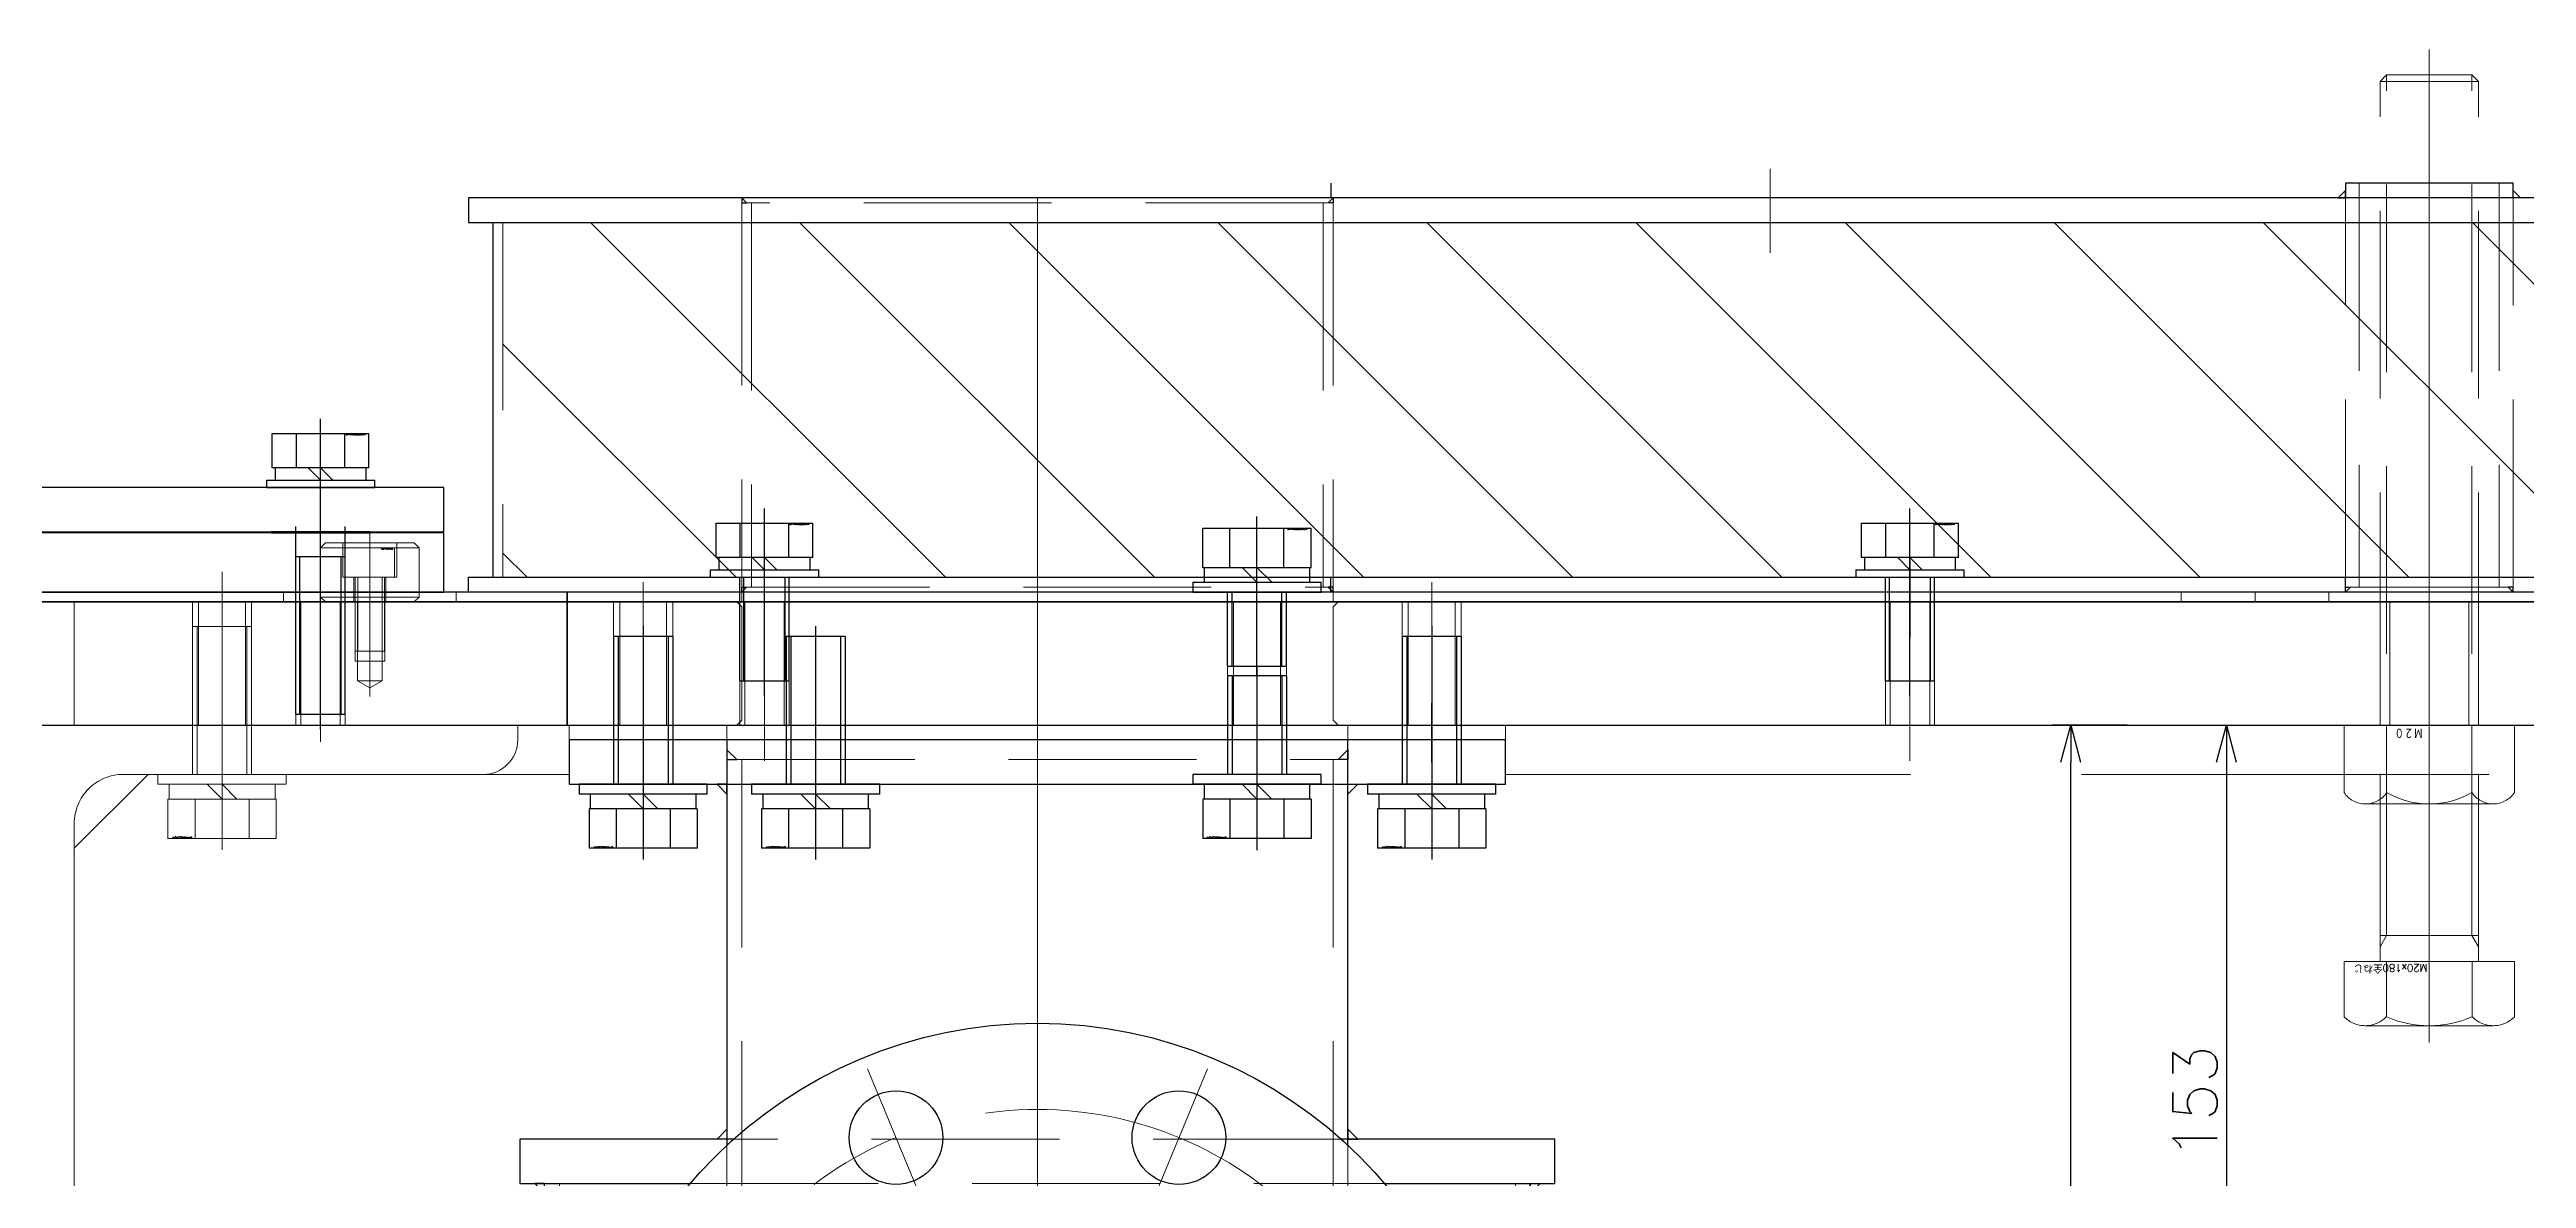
# Model space of a CAD drawing. Header units: millimetres. Extents: x -16130 to 36813, y -8099 to 27484.
# Drawn here: x 29397 to 29899, y 14810 to 15039 of the extents above; entities that cross this region are included whole.
import ezdxf
from ezdxf.xclip import XClip

# ---------------------------------------------------------------- set-up
doc = ezdxf.new("R2010")
doc.units = ezdxf.units.MM
doc.header["$LTSCALE"] = 6
doc.header["$XCLIPFRAME"] = 0
doc.header["$PDMODE"] = 99
doc.header["$PDSIZE"] = 1
for name, pattern in [('CENTER2', [28.575, 19.05, -3.175, 3.175, -3.175]), ('HIDDEN', [9.525, 6.35, -3.175]), ('PHANTOM2', [31.75, 15.875, -3.175, 3.175, -3.175, 3.175, -3.175])]:
    doc.linetypes.add(name, pattern=pattern)
for name, color, linetype, lineweight in [('04_HIDDEN', 2, 'HIDDEN', 13), ('05_CENTER', 4, 'CENTER2', 13), ('06_PHANTOM', 2, 'PHANTOM2', 13), ('08_DIM', 3, 'Continuous', 13)]:
    doc.layers.add(name, color=color, linetype=linetype, lineweight=lineweight)
doc.layers.add('10_DRAFT', color=8, linetype='Continuous', lineweight=0, plot=False)
doc.styles.add('KANJI0', font='txt.shx', dxfattribs={"width": 0.9, "height": 30, "bigfont": 'bigfont'})
doc.styles.add('KSS_TXT', font='txt.shx', dxfattribs={"bigfont": 'extfont2.shx'})
doc.styles.add('KSS_TXT_L', font='txt.shx', dxfattribs={"height": 3, "bigfont": 'extfont2.shx'})
doc.dimstyles.new('KSS_DIM', dxfattribs={"dimtxt": 3, "dimasz": 2.5, "dimexe": 1.25, "dimexo": 0.625, "dimtad": 1, "dimdsep": 46, "dimtxsty": 'KSS_TXT', "dimblk": 'OPEN30', "dimcen": 0, "dimazin": 2, "dimtfac": 0.75, "dimtmove": 0, "dimatfit": 3, "dimldrblk": 'OPEN30', "dimfxl": 1, "dimtolj": 1, "dimarcsym": 0})

# ---------------------------------------------------------------- blocks, each defined once
blk = doc.blocks.new('A$C29047AE0_1_1')
h = blk.add_hatch()
h.set_pattern_fill('_USER', color=3, scale=30, angle=315, pattern_type=0)
h.set_pattern_definition([(315, (-3058.926, 23640.867), (21.213203, 21.213203), [])])
h.paths.add_polyline_path([(-7, 75), (-7, 3), (-603, 3), (-603, 75)])
at = {"color": 0}
for p, q in [((-435, 83), (-435, 80)), ((-195.13, 83), (-229.13, 83)), ((-229.13, 83), (-229.13, 80)), ((-195.13, 80), (-195.13, 83)), ((-605, 3), (-605, 75)), ((-435, 0), (-435, 3)), ((-229.13, 0), (-229.13, 3))]:
    blk.add_line(p, q, dxfattribs=at)
at = {"color": 3}
for points in [[(-229.13, 80), (-229.13, 81.5), (-229.13, 81.5), (-230.63, 80)], [(-195.13, 80), (-195.13, 81.5), (-195.13, 81.5), (-193.63, 80)], [(-554.55, 79), (-553.55, 79), (-553.55, 79), (-554.55, 80)], [(-434.55, 79), (-435.55, 79), (-435.55, 79), (-434.55, 80)], [(-554.55, 1), (-553.55, 1), (-553.55, 1), (-554.55, 0)], [(-434.55, 1), (-435.55, 1), (-435.55, 1), (-434.55, 0)], [(-229.13, 1), (-228.13, 1), (-228.13, 1), (-229.13, 0)], [(-195.13, 1), (-196.13, 1), (-196.13, 1), (-195.13, 0)]]:
    blk.add_lwpolyline(points, close=True, dxfattribs=at)
at = {"color": 0}
for points in [[(-610, 75), (0, 75), (0, 80), (-610, 80)], [(-610, 3), (0, 3), (0, 0), (-610, 0)]]:
    blk.add_lwpolyline(points, close=True, dxfattribs=at)
at = {"layer": '04_HIDDEN'}
for p, q in [((-554.55, 80), (-554.55, 0)), ((-434.55, 79), (-554.55, 79)), ((-552.55, 79), (-552.55, 1)), ((-436.55, 79), (-436.55, 1)), ((-434.55, 80), (-434.55, 0)), ((-603, 75), (-603, 3)), ((-554.55, 1), (-434.55, 1)), ((-226.33, 1), (-197.93, 1))]:
    blk.add_line(p, q, dxfattribs=at)
for points in [[(-229.13, 83), (-226.33, 83), (-226.33, 1), (-229.13, 1)], [(-195.13, 83), (-197.93, 83), (-197.93, 1), (-195.13, 1)]]:
    blk.add_lwpolyline(points, close=True, dxfattribs=at)
at = {"layer": '05_CENTER'}
for p, q in [((-345.85, 85.93), (-345.85, 68.87)), ((-549.93, 8.81), (-549.93, -5.89)), ((-317.5, 8.81), (-317.5, -5.89))]:
    blk.add_line(p, q, dxfattribs=at)
at = {"layer": '10_DRAFT'}
for p, q in [((-212.13, 83), (-212.13, 0)), ((-494.55, 80), (-494.55, 0))]:
    blk.add_line(p, q, dxfattribs=at)
blk = doc.blocks.new('A$C5D5F10EF_1_1_1')
at = {"color": 0}
blk.add_lwpolyline([(-25, 0), (1345, 0), (1345, 12), (-25, 12)], close=True, dxfattribs=at)
at = {"layer": '05_CENTER'}
blk.add_line((1320, -5.17), (1320, 17.04), dxfattribs=at)
blk = doc.blocks.new('A$C633B6C2D_1_1')
at = {"color": 0}
blk.add_lwpolyline([(-25, 0), (1345, 0), (1345, 9), (-25, 9)], close=True, dxfattribs=at)
at = {"layer": '05_CENTER'}
blk.add_line((1320, -5.17), (1320, 14.04), dxfattribs=at)
blk = doc.blocks.new('PCIMRS-10-0.2b_1_1')
at = {"color": 0}
blk.add_lwpolyline([(0, -10), (0.2, -10), (0.2, 10), (0, 10)], close=True, dxfattribs=at)
at = {"layer": '05_CENTER', "color": 0}
for p, q in [((0, 5), (0.2, 5)), ((0, -5), (0.2, -5))]:
    blk.add_line(p, q, dxfattribs=at)
at = {"layer": '10_DRAFT'}
blk.add_line((0, 0), (0.2, 0), dxfattribs=at)
blk = doc.blocks.new('A$C7C5040DC_1_1')
at = {"color": 0}
for p, q in [((-9.81, 11), (9.81, 11)), ((-9.81, 4), (-9.81, 11)), ((-4.91, 4), (-4.91, 11)), ((4.91, 4), (4.91, 11)), ((9.81, 4), (9.81, 11)), ((-11, 1.5), (11, 1.5)), ((-11, 1.5), (-11, 0)), ((-11, 0), (11, 0)), ((9.81, 4), (-9.81, 4)), ((-9.25, 4), (-9.25, 1.5)), ((0, 1.5), (-2.5, 4)), ((0, 4), (2.5, 1.5)), ((9.25, 1.5), (9.25, 4)), ((11, 0), (11, 1.5))]:
    blk.add_line(p, q, dxfattribs=at)
at = {"color": 0, "linetype": 'CENTER2'}
blk.add_line((0, -49), (0, 14), dxfattribs=at)
at = {"color": 0, "linetype": 'HIDDEN'}
for p, q in [((-5, -46), (-5, 0)), ((5, -46), (5, 0)), ((-5, -14), (5, -14)), ((-4.19, -46), (-4.19, -14)), ((4.19, -46), (4.19, -14)), ((-5, -46), (5, -46))]:
    blk.add_line(p, q, dxfattribs=at)
at = {"layer": '10_DRAFT', "style": 'KSS_TXT_L'}
blk.add_text('BT-M10x50L,SW,PW', height=0.3, dxfattribs=at).set_placement((5.16, 10.66))
blk = doc.blocks.new('A$C66333C45_1_1')
for name, p in [('A$C7C5040DC_1_1', (1320, 21.2)), ('A$C633B6C2D_1_1', (0, 12.2)), ('A$C5D5F10EF_1_1_1', (0, 0))]:
    blk.add_blockref(name, p)
at = {"color": 4, "rotation": 90}
blk.add_blockref('PCIMRS-10-0.2b_1_1', (1320, 12), dxfattribs=at)
blk = doc.blocks.new('A$C7AFA21F4_1_1_1_1')
at = {"color": 0}
for p, q in [((-9.81, 11), (9.81, 11)), ((-9.81, 4), (-9.81, 11)), ((-4.91, 4), (-4.91, 11)), ((4.91, 4), (4.91, 11)), ((9.81, 4), (9.81, 11)), ((-11, 1.5), (11, 1.5)), ((-11, 1.5), (-11, 0)), ((-11, 0), (11, 0)), ((9.81, 4), (-9.81, 4)), ((-9.25, 4), (-9.25, 1.5)), ((0, 1.5), (-2.5, 4)), ((0, 4), (2.5, 1.5)), ((9.25, 1.5), (9.25, 4)), ((11, 0), (11, 1.5))]:
    blk.add_line(p, q, dxfattribs=at)
at = {"color": 0, "linetype": 'CENTER2'}
blk.add_line((0, -24), (0, 14), dxfattribs=at)
at = {"color": 0, "linetype": 'HIDDEN'}
for p, q in [((-5, -21), (-5, 0)), ((-4.19, -21), (-4.19, 0)), ((4.19, -21), (4.19, 0)), ((5, -21), (5, 0)), ((-5, -21), (5, -21))]:
    blk.add_line(p, q, dxfattribs=at)
at = {"layer": '10_DRAFT', "style": 'KSS_TXT_L'}
blk.add_text('BT-M10x25L,SW,PW', height=0.3, dxfattribs=at).set_placement((5.1, 10.66))
blk = doc.blocks.new('A$C59FC4813_1_1_1')
at = {"color": 0}
blk.add_lwpolyline([(150, -30), (1610, -30), (1610, -5), (150, -5)], close=True, dxfattribs=at)
at = {"layer": '04_HIDDEN'}
for p, q in [((1534, -30), (1534, -5)), ((1535.25, -30), (1535.25, -5)), ((1544.75, -30), (1544.75, -5)), ((1546, -30), (1546, -5)), ((1555, -5), (1555, -30)), ((1556, -5), (1556, -30)), ((1564, -5), (1564, -30)), ((1565, -5), (1565, -30))]:
    blk.add_line(p, q, dxfattribs=at)
at = {"layer": '05_CENTER'}
for p, q in [((1540, -36.08), (1540, 1.14)), ((1560, -1.61), (1560, -33.39))]:
    blk.add_line(p, q, dxfattribs=at)
blk = doc.blocks.new('A$C52421B65_1_1')
at = {"color": 0}
blk.add_lwpolyline([(-590, 0), (680, 0), (680, 25), (-590, 25)], close=True, dxfattribs=at)
at = {"layer": '04_HIDDEN', "color": 9}
for p, q in [((-580.55, 25), (-580.55, 0)), ((-579.3, 25), (-579.3, 0)), ((-569.8, 25), (-569.8, 0)), ((-568.55, 25), (-568.55, 0)), ((-554.55, 24), (-555.55, 25)), ((-554.93, 25), (-554.93, 0)), ((-554.55, 1), (-554.55, 24)), ((-553.93, 25), (-553.93, 0)), ((-545.93, 25), (-545.93, 0)), ((-544.93, 25), (-544.93, 0)), ((-434.55, 24), (-433.55, 25)), ((-434.55, 1), (-434.55, 24)), ((-420.55, 25), (-420.55, 0)), ((-419.3, 25), (-419.3, 0)), ((-409.8, 25), (-409.8, 0)), ((-408.55, 25), (-408.55, 0)), ((-322.5, 25), (-322.5, 0)), ((-321.5, 25), (-321.5, 0)), ((-313.5, 25), (-313.5, 0)), ((-312.5, 25), (-312.5, 0)), ((-555.55, 0), (-554.55, 1)), ((-433.55, 0), (-434.55, 1))]:
    blk.add_line(p, q, dxfattribs=at)
at = {"layer": '04_HIDDEN'}
for p, q in [((-456, 0), (-456, 25)), ((-454.75, 0), (-454.75, 25)), ((-445.25, 0), (-445.25, 25)), ((-444, 0), (-444, 25)), ((-222.13, 0), (-222.13, 25)), ((-220.13, 0), (-220.13, 25)), ((-204.13, 25), (-204.13, 0)), ((-202.13, 25), (-202.13, 0))]:
    blk.add_line(p, q, dxfattribs=at)
at = {"layer": '05_CENTER'}
for p, q in [((-212.13, 36.8), (-212.13, -11.1)), ((-450, -6.08), (-450, 31.14))]:
    blk.add_line(p, q, dxfattribs=at)
at = {"layer": '05_CENTER', "color": 9}
for p, q in [((-549.93, 31.4), (-549.93, -7.23)), ((-317.5, 31.4), (-317.5, -7.23)), ((-574.55, 29.01), (-574.55, -4.01)), ((-414.55, 29.01), (-414.55, -4.01))]:
    blk.add_line(p, q, dxfattribs=at)
at = {"layer": '10_DRAFT'}
blk.add_line((-494.55, 25), (-494.55, 0), dxfattribs=at)
blk = doc.blocks.new('A$C437C52AB_1_1')
at = {"color": 0, "linetype": 'CENTER2'}
blk.add_line((0, -17.01), (0, 15.35), dxfattribs=at)
at = {"color": 0}
for p, q in [((-10.97, 13), (10.97, 13)), ((-10.97, 5), (-10.97, 13)), ((-5.48, 5), (-5.48, 13)), ((5.48, 5), (5.48, 13)), ((10.97, 5), (10.97, 13)), ((-13, 2), (13, 2)), ((-13, 2), (-13, 0)), ((-13, 0), (13, 0)), ((-10.97, 5), (10.97, 5)), ((-10.75, 5), (-10.75, 2)), ((0, 2), (-3, 5)), ((0, 5), (3, 2)), ((10.75, 2), (10.75, 5)), ((13, 0), (13, 2))]:
    blk.add_line(p, q, dxfattribs=at)
at = {"color": 0, "linetype": 'HIDDEN'}
for p, q in [((-6, -15), (-6, 0)), ((-5.05, -15), (-5.05, 0)), ((5.05, -15), (5.05, 0)), ((6, -15), (6, 0)), ((-6, -15), (6, -15))]:
    blk.add_line(p, q, dxfattribs=at)
at = {"layer": '10_DRAFT', "style": 'KSS_TXT_L'}
blk.add_text('BT-M12x20L,SW,PW', height=0.3, dxfattribs=at).set_placement((6.19, 12.66))
blk = doc.blocks.new('A$C671645B8_1_1')
at = {"color": 0}
blk.add_lwpolyline([(135, 0), (1595, 0), (1595, 2), (135, 2)], close=True, dxfattribs=at)
at = {"layer": '04_HIDDEN'}
for p, q in [((1537.5, 2), (1537.5, 0)), ((1572.5, 2), (1572.5, 0))]:
    blk.add_line(p, q, dxfattribs=at)
at = {"layer": '05_CENTER'}
for p, q in [((1545, 5.39), (1545, -3.39)), ((1555, 5.39), (1555, -3.39))]:
    blk.add_line(p, q, dxfattribs=at)
blk = doc.blocks.new('A$C76434E7E_1_1')
at = {"color": 0}
blk.add_lwpolyline([(-590, 0), (680, 0), (680, 2), (-590, 2)], close=True, dxfattribs=at)
at = {"layer": '04_HIDDEN', "color": 254}
for p, q in [((-554.55, 2), (-554.55, 0)), ((-434.55, 2), (-434.55, 0))]:
    blk.add_line(p, q, dxfattribs=at)
at = {"layer": '04_HIDDEN'}
for p, q in [((-262.49, 2), (-262.49, 0)), ((-232.49, 2), (-232.49, 0))]:
    blk.add_line(p, q, dxfattribs=at)
at = {"layer": '05_CENTER', "color": 9}
for p, q in [((-549.93, 8.4), (-549.93, -7.23)), ((-317.5, 8.4), (-317.5, -7.23))]:
    blk.add_line(p, q, dxfattribs=at)
at = {"layer": '05_CENTER'}
blk.add_line((-450, -6.08), (-450, 8.14), dxfattribs=at)
at = {"layer": '10_DRAFT'}
for p, q in [((-494.55, 2), (-494.55, 0)), ((-247.49, 2), (-247.49, 0))]:
    blk.add_line(p, q, dxfattribs=at)
blk = doc.blocks.new('JPEA20c_1_1')
at = {"color": 0}
for p, q in [((-9, 12), (-10, 11)), ((10, 11), (-10, 11)), ((-10, 11), (-10, 1)), ((9, 12), (-9, 12)), ((0, 12), (0, 11.9999)), ((4.5, 12), (4.5001, 12)), ((10.000002, 11), (9, 12)), ((10, 11), (10, 1)), ((10, 1), (-10, 1)), ((-9.999999, 1), (-9, 0)), ((9, 0), (-9, 0)), ((9.999999, 1), (9, 0))]:
    blk.add_line(p, q, dxfattribs=at)
at = {"layer": '04_HIDDEN', "color": 0}
for p, q in [((-5.5, 12), (-5.5, 5)), ((5.5, 12), (5.5, 5)), ((5.5, 5), (-5.5, 5)), ((-3.25, 5), (-3.25, 0)), ((3.25, 5), (3.25, 0))]:
    blk.add_line(p, q, dxfattribs=at)
at = {"layer": '05_CENTER', "color": 0}
blk.add_line((0, 14), (0, -2), dxfattribs=at)
blk = doc.blocks.new('A$C14C651D5_1_1')
at = {"color": 0}
for p, q in [((5, 6), (-5, 6)), ((-5, 6), (-5, 0)), ((5, 0), (5, 6)), ((5, 0), (-5, 0))]:
    blk.add_line(p, q, dxfattribs=at)
at = {"color": 0, "linetype": 'CENTER2'}
blk.add_line((0, -16.5), (0, 7.5), dxfattribs=at)
at = {"color": 0, "linetype": 'HIDDEN'}
for p, q in [((-3, -15), (-3, 0)), ((-2.46, -15), (-2.46, 0)), ((2.46, -15), (2.46, 0)), ((3, -15), (3, 0)), ((-3, -15), (3, -15))]:
    blk.add_line(p, q, dxfattribs=at)
at = {"layer": '10_DRAFT', "style": 'KSS_TXT_L'}
blk.add_text('CS-M6x15L', height=0.3, dxfattribs=at).set_placement((2.35, 5.66))
blk = doc.blocks.new('A$C3D892AFF_1_1')
at = {"color": 0, "linetype": 'CENTER2'}
blk.add_line((0, -22.01), (0, 15.35), dxfattribs=at)
at = {"color": 0}
for p, q in [((-10.97, 13), (10.97, 13)), ((-10.97, 5), (-10.97, 13)), ((-5.48, 5), (-5.48, 13)), ((5.48, 5), (5.48, 13)), ((10.97, 5), (10.97, 13)), ((-13, 2), (13, 2)), ((-13, 2), (-13, 0)), ((-13, 0), (13, 0)), ((-10.97, 5), (10.97, 5)), ((-10.75, 5), (-10.75, 2)), ((0, 2), (-3, 5)), ((0, 5), (3, 2)), ((10.75, 2), (10.75, 5)), ((13, 0), (13, 2))]:
    blk.add_line(p, q, dxfattribs=at)
at = {"color": 0, "linetype": 'HIDDEN'}
for p, q in [((-6, -20), (-6, 0)), ((-5.05, -20), (-5.05, 0)), ((5.05, -20), (5.05, 0)), ((6, -20), (6, 0)), ((-6, -20), (6, -20))]:
    blk.add_line(p, q, dxfattribs=at)
at = {"layer": '10_DRAFT', "style": 'KSS_TXT_L'}
blk.add_text('BT-M12x25L,SW,PW', height=0.3, dxfattribs=at).set_placement((6.19, 12.66))
blk = doc.blocks.new('A$C1819430B_1_1_1')
at = {"color": 0, "linetype": 'CENTER2'}
blk.add_line((0, -32.11), (0, 15.28), dxfattribs=at)
at = {"color": 0}
for p, q in [((-10.97, 13), (10.97, 13)), ((-10.97, 5), (-10.97, 13)), ((-5.48, 5), (-5.48, 13)), ((5.48, 5), (5.48, 13)), ((10.97, 5), (10.97, 13)), ((-13, 2), (13, 2)), ((-13, 2), (-13, 0)), ((-13, 0), (13, 0)), ((-10.97, 5), (10.97, 5)), ((-10.75, 5), (-10.75, 2)), ((0, 2), (-3, 5)), ((0, 5), (3, 2)), ((10.75, 2), (10.75, 5)), ((13, 0), (13, 2))]:
    blk.add_line(p, q, dxfattribs=at)
at = {"color": 0, "linetype": 'HIDDEN'}
for p, q in [((-6, -30), (-6, 0)), ((-5.05, -30), (-5.05, 0)), ((5.05, -30), (5.05, 0)), ((6, -30), (6, 0)), ((-6, -30), (6, -30))]:
    blk.add_line(p, q, dxfattribs=at)
at = {"layer": '10_DRAFT', "style": 'KSS_TXT_L'}
blk.add_text('BT-M12x35L,SW,PW', height=0.3, dxfattribs=at).set_placement((6.07, 12.66))
blk = doc.blocks.new('A$C08B519B2_1_1')
at = {"color": 0}
blk.add_lwpolyline([(-30, 0), (70, 0), (70, 25), (-30, 25)], close=True, dxfattribs=at)
at = {"layer": '04_HIDDEN'}
for p, q in [((-6, 0), (-6, 25)), ((-4.75, 0), (-4.75, 25)), ((4.75, 0), (4.75, 25)), ((6, 0), (6, 25)), ((27, 25), (27, 13)), ((27.5, 25), (27.5, 9)), ((32.5, 25), (32.5, 9)), ((33, 25), (33, 13)), ((33, 13), (27, 13)), ((30, 7.56), (27.5, 9)), ((32.5, 9), (27.5, 9)), ((32.5, 9), (30, 7.56))]:
    blk.add_line(p, q, dxfattribs=at)
at = {"layer": '05_CENTER'}
for p, q in [((0, -6.08), (0, 31.14)), ((30, 27.19), (30, 5.82))]:
    blk.add_line(p, q, dxfattribs=at)
blk = doc.blocks.new('A$C0CC8275E_1_1')
at = {"color": 0, "linetype": 'CENTER2'}
blk.add_line((0, 16.42), (0, -185.12), dxfattribs=at)
at = {"color": 0}
for p, q in [((-17.3, 11.2), (-17.3, 0)), ((13, 13), (-13, 13)), ((-8.7, 0), (-8.7, 11.2)), ((8.7, 0), (8.7, 11.2)), ((17.3, 0), (17.3, 11.2)), ((17.3, 0), (-17.3, 0)), ((-10, 0), (-10, -178.65)), ((10, 0), (10, -178.65)), ((-8.65, -5.32), (-10, -2.98)), ((8.65, -5.32), (10, -2.98)), ((10, -5.32), (-10, -5.32)), ((-8.65, -5.32), (-8.65, -180)), ((8.65, -5.32), (8.65, -180)), ((-10, -178.65), (-8.65, -180)), ((10, -178.65), (-10, -178.65)), ((8.65, -180), (-8.65, -180)), ((8.65, -180), (10, -178.65))]:
    blk.add_line(p, q, dxfattribs=at)
for centre, radius, start, end in [((-13, 7), 6, 44.6, 135.4), ((0, -8.9), 21.9, 66.6, 113.4), ((13, 7), 6, 44.6, 135.4)]:
    blk.add_arc(centre, radius, start, end, dxfattribs=at)
at = {"layer": '10_DRAFT', "style": 'KSS_TXT'}
blk.add_text('M20x180全ねじ', height=1.5, dxfattribs=at).set_placement((0.41, 0.54))
blk = doc.blocks.new('M20Nu_1_1')
at = {"color": 0}
for p, q in [((-12.97, 16), (12.97, 16)), ((-17.3, 0), (-17.3, 13.68)), ((-8.65, 13.68), (-8.65, 0)), ((8.65, 0), (8.65, 13.68)), ((17.3, 13.68), (17.3, 0)), ((-17.3, 0), (17.3, 0))]:
    blk.add_line(p, q, dxfattribs=at)
at = {"color": 0, "linetype": 'CENTER2'}
blk.add_line((0, 0), (0, 16), dxfattribs=at)
at = {"color": 0}
for centre, radius, start, end in [((-12.97, 10.81), 5.19, 33.626, 146.374), ((0, -1.3), 17.3, 60, 120), ((12.97, 10.81), 5.19, 33.626, 146.374)]:
    blk.add_arc(centre, radius, start, end, dxfattribs=at)
at = {"layer": '10_DRAFT', "style": 'KANJI0', "width": 0.82}
blk.add_text('Ｍ２０', height=2.143, dxfattribs=at).set_placement((1.26, 0.52))
blk = doc.blocks.new('A$C2B834F33_1_1')
at = {"color": 0}
for p, q in [((0, 0), (-100, 0)), ((-100, -3), (-100, 0)), ((0, 0), (0, -100)), ((-93, -10), (-20, -10)), ((-10, -20), (-10, -93)), ((-3, -100), (0, -100))]:
    blk.add_line(p, q, dxfattribs=at)
for centre, radius, start, end in [((-93, -3), 7, 180, 270), ((-20, -20), 10, 0, 90), ((-3, -93), 7, 180, 270)]:
    blk.add_arc(centre, radius, start, end, dxfattribs=at)
blk = doc.blocks.new('A$C35011FBD_1_1')
at = {"color": 0}
for p, q in [((-800, 0), (-1200, 0)), ((-1275, -10), (-1290, -25)), ((-1189.55, -10), (-1207, -10)), ((-917.3, -10), (-999.55, -10)), ((-800, -10), (-882.7, -10))]:
    blk.add_line(p, q, dxfattribs=at)
at = {"layer": '05_CENTER'}
blk.add_line((-1260, 14.94), (-1260, -25.27), dxfattribs=at)
at = {"layer": '10_DRAFT'}
blk.add_line((-400, 0), (-800, 0), dxfattribs=at)
at = {"xscale": -1}
blk.add_blockref('A$C2B834F33_1_1', (-1300, 0), dxfattribs=at)
blk = doc.blocks.new('A$C5CAA2BF1_1_1_1')
at = {"color": 0}
for p, q in [((-100, 330), (-100, 450)), ((100, 450), (100, 330)), ((-100, 312.2), (-100, 320)), ((100, 321), (100, 313.21)), ((-100, 313.2), (-67.5, 256.91)), ((100, 313.21), (67.5, 256.91))]:
    blk.add_line(p, q, dxfattribs=at)
at = {"color": 3}
blk.add_line((69.28, 260), (-69.28, 260), dxfattribs=at)
at = {"color": 0}
blk.add_lwpolyline([(-95, 531), (95, 531), (95, 540), (-95, 540)], close=True, dxfattribs=at)
for points in [[(63, 457.73), (63, 540), (-63, 540), (-63, 457.73)], [(-61.61, 459), (-105, 459), (-105, 450), (-70.4, 450)], [(70.4, 450), (105, 450), (105, 459), (61.61, 459)]]:
    blk.add_lwpolyline(points, dxfattribs=at)
at = {"color": 3}
for points in [[(-63, 536), (-61, 536), (-63, 538), (-63, 538)], [(63, 536), (61, 536), (63, 538), (63, 538)], [(-63, 531), (-65, 531), (-63, 529), (-63, 529)], [(63, 531), (65, 531), (63, 529), (63, 529)], [(-63, 459), (-65, 459), (-63, 461), (-63, 461)], [(63, 459), (65, 459), (63, 461), (63, 461)], [(-100, 450), (-102, 450), (-100, 448), (-100, 448)], [(100, 450), (102, 450), (100, 448), (100, 448)], [(-100, 329), (-102, 329), (-100, 331), (-100, 331)], [(100, 329), (102, 329), (100, 331), (100, 331)], [(-100, 320), (-102, 320), (-100, 318), (-100, 318)], [(100, 320), (102, 320), (100, 318), (100, 318)]]:
    blk.add_lwpolyline(points, close=True, dxfattribs=at)
for points in [[(-70.4, 329), (-135, 329), (-135, 320), (-61.61, 320)], [(61.61, 320), (135, 320), (135, 329), (70.4, 329)]]:
    blk.add_lwpolyline(points)
at = {"color": 0}
for centre, radius in [((0, 390), 92.5), ((-28.7, 459.29), 9.5), ((28.7, 459.29), 9.5), ((0, 390), 44.55), ((-69.29, 418.7), 9.5), ((0, 390), 40.55), ((69.29, 418.7), 9.5), ((-69.29, 361.3), 9.5), ((69.29, 361.3), 9.5), ((-28.7, 320.71), 9.5), ((28.7, 320.71), 9.5)]:
    blk.add_circle(centre, radius, dxfattribs=at)
at = {"layer": '04_HIDDEN'}
for p, q in [((-63, 536), (63, 536)), ((-60, 536), (-60, 320)), ((60, 536), (60, 320)), ((-97, 314.01), (-97, 450)), ((97, 314.01), (97, 450)), ((-100, 320), (-100, 329)), ((-70.4, 329), (70.4, 329)), ((100, 320), (100, 329)), ((-61.61, 320), (61.61, 320)), ((-97, 314.01), (-49.12, 231.07)), ((97, 314.01), (49.11, 231.07)), ((-67.5, 256.91), (-51.75, 229.63)), ((67.5, 256.91), (51.75, 229.63))]:
    blk.add_line(p, q, dxfattribs=at)
for points in [[(-63, 540), (-95, 540), (-95, 531), (-63, 531)], [(63, 540), (95, 540), (95, 531), (63, 531)]]:
    blk.add_lwpolyline(points, close=True, dxfattribs=at)
for points in [[(-63, 457.73), (-63, 320), (63, 320), (63, 457.73)], [(61.61, 459), (-61.61, 459)], [(-70.4, 450), (70.4, 450)]]:
    blk.add_lwpolyline(points, dxfattribs=at)
blk.add_arc((0, 140), 103.5, 60, 120, dxfattribs=at)
at = {"layer": '05_CENTER'}
for p, q in [((-80, 523.03), (-80, 547.72)), ((-45, 523.03), (-45, 547.72)), ((0, 543.68), (0, 135)), ((80, 523.03), (80, 547.72)), ((-34.49, 473.26), (-22.92, 445.32)), ((34.49, 473.26), (22.92, 445.32)), ((-83.26, 424.49), (-55.32, 412.92)), ((83.26, 424.49), (55.32, 412.92)), ((99.41, 390), (-99.41, 390)), ((-83.26, 355.51), (-55.32, 367.08)), ((83.26, 355.51), (55.32, 367.08)), ((-120, 335.64), (-120, 313.31)), ((-34.49, 306.74), (-22.92, 334.68)), ((34.49, 306.74), (22.92, 334.68)), ((120, 335.64), (120, 313.31))]:
    blk.add_line(p, q, dxfattribs=at)
blk.add_circle((0, 390), 75, dxfattribs=at)
at = {"layer": '10_DRAFT'}
blk.add_line((6, 140), (-6, 140), dxfattribs=at)
blk = doc.blocks.new('A$C684D1FE3')
at = {"color": 3}
blk.add_lwpolyline([(-15, 0), (175, 0), (175, 3), (-15, 3)], close=True, dxfattribs=at)
at = {"layer": '05_CENTER'}
for p, q in [((0, -4.55), (0, 7.43)), ((35, -4.55), (35, 7.43)), ((160, -4.55), (160, 7.43))]:
    blk.add_line(p, q, dxfattribs=at)
at = {"layer": '08_DIM'}
for p, q in [((17, 3), (17, 0)), ((143, 3), (143, 0))]:
    blk.add_line(p, q, dxfattribs=at)
blk = doc.blocks.new('A$C684D2D7F')
at = {"rotation": 180}
for p in [(-80, -12), (-45, -12), (80, -12)]:
    blk.add_blockref('A$C1819430B_1_1_1', p, dxfattribs=at)
blk.add_blockref('A$C5CAA2BF1_1_1_1', (0, -543))
at = {"layer": '08_DIM'}
blk.add_blockref('A$C684D1FE3', (-80.02, -3), dxfattribs=at)
blk = doc.blocks.new('_Open30')
at = {"color": 0, "linetype": 'ByBlock', "lineweight": -2}
for p, q in [((-1, 0.268), (0, 0)), ((0, 0), (-1, -0.268)), ((0, 0), (-1, 0))]:
    blk.add_line(p, q, dxfattribs=at)
blk = doc.blocks.new('*D3937')
at = {"layer": '08_DIM', "color": 0, "lineweight": -2, "transparency": 16777216}
for p, q in [((29831.82, 14902.15), (29842.01, 14902.15)), ((29838.26, 14894.65), (29838.26, 14756.65)), ((29698.29, 14749.15), (29842.01, 14749.15))]:
    blk.add_line(p, q, dxfattribs=at)
at = {"layer": 'Defpoints', "color": 0, "transparency": 16777216}
for p in [(29829.95, 14902.15), (29696.42, 14749.15), (29838.26, 14749.15)]:
    blk.add_point(p, dxfattribs=at)
at = {"layer": '08_DIM', "color": 0, "lineweight": -2, "transparency": 16777216, "xscale": 7.5, "yscale": 7.5, "zscale": 7.5}
for p, rotation in [((29838.26, 14902.15), 90), ((29838.26, 14749.15), 270)]:
    blk.add_blockref('_Open30', p, dxfattribs=dict(at, rotation=rotation))
at = {"layer": '08_DIM', "color": 0, "transparency": 16777216, "insert": (29831.88, 14825.65), "char_height": 9, "attachment_point": 5, "rotation": 90, "style": 'KSS_TXT'}
blk.add_mtext('\\A1;153', dxfattribs=at)
blk = doc.blocks.new('*D3939')
at = {"layer": '08_DIM', "color": 0, "lineweight": -2, "transparency": 16777216}
for p, q in [((29818.15, 14902.15), (29802.92, 14902.15)), ((29806.67, 14506.65), (29806.67, 14894.65)), ((29740.47, 14499.15), (29810.42, 14499.15))]:
    blk.add_line(p, q, dxfattribs=at)
at = {"layer": 'Defpoints', "color": 0, "transparency": 16777216}
for p in [(29806.67, 14902.15), (29820.02, 14902.15), (29738.59, 14499.15)]:
    blk.add_point(p, dxfattribs=at)
at = {"layer": '08_DIM', "color": 0, "lineweight": -2, "transparency": 16777216, "xscale": 7.5, "yscale": 7.5, "zscale": 7.5}
for p, rotation in [((29806.67, 14902.15), 90), ((29806.67, 14499.15), 270)]:
    blk.add_blockref('_Open30', p, dxfattribs=dict(at, rotation=rotation))
at = {"layer": '08_DIM', "color": 0, "transparency": 16777216, "insert": (29800.3, 14700.65), "char_height": 9, "attachment_point": 5, "rotation": 90, "style": 'KSS_TXT'}
blk.add_mtext('\\A1;403', dxfattribs=at)

msp = doc.modelspace()

# ---------------------------------------------------------------- block references
for name, p in [('A$C29047AE0_1_1', (30091.55559, 14929.15373)), ('A$C66333C45_1_1', (28131.5556, 14929.15373)), ('A$C7AFA21F4_1_1_1_1', (29541.62945, 14932.15373)), ('A$C437C52AB_1_1', (29641.55565, 14929.15373)), ('A$C7AFA21F4_1_1_1_1', (29774.05559, 14932.15373)), ('A$C52421B65_1_1', (30091.55558, 14902.15373)), ('A$C671645B8_1_1', (27906.5556, 14927.15373)), ('A$C59FC4813_1_1_1', (27891.55557, 14932.15373)), ('A$C76434E7E_1_1', (30091.55566, 14927.15373)), ('A$C684D2D7F', (29597.00561, 14902.15373))]:
    msp.add_blockref(name, p)
at = {"rotation": 180}
msp.add_blockref('A$C3D892AFF_1_1', (29641.55564, 14892.15373), dxfattribs=at)
at = {"layer": '04_HIDDEN', "rotation": 180}
for name, p in [('A$C0CC8275E_1_1', (29879.42341, 14854.15373)), ('A$C1819430B_1_1_1', (29431.55696, 14892.15373)), ('M20Nu_1_1', (29879.42341, 14902.15373))]:
    msp.add_blockref(name, p, dxfattribs=at)
at = {"layer": '04_HIDDEN', "color": 4}
msp.add_blockref('JPEA20c_1_1', (29461.55559, 14927.15373), dxfattribs=at)
at = {"layer": '04_HIDDEN'}
for name, p in [('A$C14C651D5_1_1', (29461.55559, 14932.15373)), ('A$C08B519B2_1_1', (29431.55696, 14902.15373))]:
    msp.add_blockref(name, p, dxfattribs=at)
at = {"layer": '06_PHANTOM'}
ref = msp.add_blockref('A$C35011FBD_1_1', (30691.55696, 14902.15373), dxfattribs=at)
XClip(ref).set_block_clipping_path([(-2668.4784656443, -153.8347761298), (188.0875619171, 13.4297126669)])

# ---------------------------------------------------------------- dimensions: what is measured, and where the dimension line sits
at = {"layer": '08_DIM', "color": 1}
for base, p1, p2, angle, picture, middle in [((29838.26123, 14749.15373), (29829.94953, 14902.15373), (29696.4188, 14749.15373), 270, '*D3937', (29831.87998, 14825.65373)), ((29806.67292, 14902.15373), (29738.59166, 14499.15372), (29820.02064, 14902.15373), 90, '*D3939', (29800.29792, 14700.65373))]:
    dim = msp.add_linear_dim(base=base, p1=p1, p2=p2, angle=angle, dimstyle='KSS_DIM', override={"dimscale": 3}, dxfattribs=at)
    dim.commit()
    dim.dimension.update_dxf_attribs({"geometry": picture, "text_midpoint": middle})

doc.saveas('drawing.dxf')
